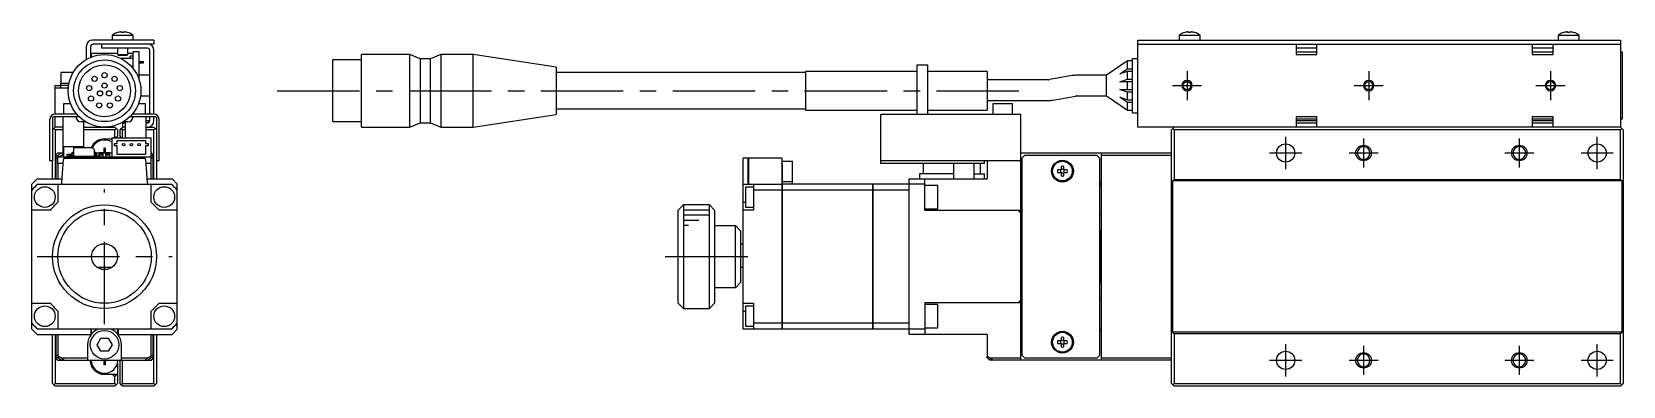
# Model space of a CAD drawing. Extents: x -1 to 643, y -8 to 194.
# Drawn here: x 336.5 to 643, y 68 to 136.4 of the extents above; entities that cross this region are included whole.
import ezdxf

# ---------------------------------------------------------------- set-up
doc = ezdxf.new("R2010")
doc.units = 0
doc.header["$LTSCALE"] = 0.5
doc.linetypes.add('CENTER', pattern=[50.8, 31.75, -6.35, 6.35, -6.35])
for name, color, linetype in [('MSM_CENTER', 1, 'CENTER'), ('MSM_CONTINUOUS', 7, 'CONTINUOUS'), ('MSM_NARROW', 5, 'CONTINUOUS')]:
    doc.layers.add(name, color=color, linetype=linetype)

msp = doc.modelspace()

# ---------------------------------------------------------------- linework, layer by layer
at = {"layer": 'MSM_CENTER'}
for p, q in [((559.000001, 128.800001), (559.000001, 123.200001)), ((594.000001, 128.800001), (594.000001, 123.200001)), ((629.000001, 128.800001), (629.000001, 123.200001)), ((556.200001, 126.000001), (561.800001, 126.000001)), ((591.200001, 126.000001), (596.800001, 126.000001)), ((626.200001, 126.000001), (631.800001, 126.000001)), ((383.750001, 125.000001), (528.750001, 125.000001)), ((578.000001, 109.900001), (578.000001, 116.100001)), ((593.000001, 115.800001), (593.000001, 110.200001)), ((623.000001, 115.800001), (623.000001, 110.200001)), ((638.000001, 109.900001), (638.000001, 116.100001)), ((574.900001, 113.000001), (581.100001, 113.000001)), ((590.200001, 113.000001), (595.800001, 113.000001)), ((620.200001, 113.000001), (625.800001, 113.000001)), ((634.900001, 113.000001), (641.100001, 113.000001)), ((350.500001, 80.000001), (350.500001, 106.000001)), ((337.500001, 93.000001), (363.500001, 93.000001)), ((458.500001, 93.000001), (476.500001, 93.000001)), ((578.000001, 69.900001), (578.000001, 76.100001)), ((593.000001, 75.800001), (593.000001, 70.200001)), ((623.000001, 75.800001), (623.000001, 70.200001)), ((638.000001, 69.900001), (638.000001, 76.100001)), ((574.900001, 73.000001), (581.100001, 73.000001)), ((590.200001, 73.000001), (595.800001, 73.000001)), ((620.200001, 73.000001), (625.800001, 73.000001)), ((634.900001, 73.000001), (641.100001, 73.000001))]:
    msp.add_line(p, q, dxfattribs=at)
at = {"layer": 'MSM_CONTINUOUS'}
for p, q in [((356, 135.698), (352, 135.698)), ((352, 135.698), (352, 134.800001)), ((353.071291, 136.255733), (353.05, 136.255733)), ((353.8, 136.255733), (353.8, 136.387477)), ((354.2, 136.255733), (353.8, 136.255733)), ((354.2, 136.387477), (354.2, 136.255733)), ((354.95, 136.255733), (354.928709, 136.255733)), ((356, 134.800001), (356, 135.698)), ((561.500001, 135.698), (557.500001, 135.698)), ((557.500001, 135.698), (557.500001, 134.800001)), ((558.571292, 136.255733), (558.550001, 136.255733)), ((559.300001, 136.255733), (559.300001, 136.387477)), ((559.700001, 136.255733), (559.300001, 136.255733)), ((559.700001, 136.387477), (559.700001, 136.255733)), ((560.450001, 136.255733), (560.42871, 136.255733)), ((561.500001, 134.800001), (561.500001, 135.698)), ((634.500001, 135.698), (630.500001, 135.698)), ((630.500001, 135.698), (630.500001, 134.800001)), ((631.571292, 136.255733), (631.550001, 136.255733)), ((632.300001, 136.255733), (632.300001, 136.387477)), ((632.700001, 136.255733), (632.300001, 136.255733)), ((632.700001, 136.387477), (632.700001, 136.255733)), ((633.450001, 136.255733), (633.42871, 136.255733)), ((634.500001, 134.800001), (634.500001, 135.698)), ((347, 131.062178), (347, 133.600001)), ((347.8, 133.500001), (347.8, 131.458329)), ((348, 132.250001), (353, 132.250001)), ((348, 131.538349), (348, 132.250001)), ((360, 134.800001), (348.2, 134.800001)), ((360, 134.000001), (348.3, 134.000001)), ((350, 133.200001), (350, 134.000001)), ((358.8, 133.200001), (350, 133.200001)), ((353, 133.199982), (353, 132.000001)), ((353, 132.000001), (355, 132.000001)), ((353, 132.000001), (353.2, 131.800001)), ((354.8, 131.800001), (353.2, 131.800001)), ((354.8, 131.800001), (355, 132.000001)), ((355, 132.000001), (355, 133.199982)), ((355, 132.250001), (356, 132.250001)), ((356, 129.330129), (356, 132.500001)), ((357.2, 132.500001), (356, 132.500001)), ((357.2, 127.027318), (357.2, 132.500001)), ((359.2, 120.500001), (359.2, 132.800001)), ((360, 134.800001), (360, 134.000001)), ((360, 120.500001), (360, 132.800001)), ((400.000001, 118.000001), (400.000001, 132.000001)), ((409.300001, 132.000001), (400.000001, 132.000001)), ((409.300001, 118.000001), (409.300001, 132.000001)), ((411.300001, 131.150001), (409.300001, 132.000001)), ((415.300001, 132.000001), (413.300001, 131.150001)), ((415.300001, 132.000001), (415.300001, 118.000001)), ((421.500001, 132.000001), (415.300001, 132.000001)), ((421.500001, 118.000001), (421.500001, 132.000001)), ((437.500001, 129.570001), (421.500001, 132.000001)), ((549.500001, 134.800001), (642.500001, 134.800001)), ((549.500001, 118.000001), (549.500001, 134.800001)), ((549.500001, 134.000001), (642.500001, 134.000001)), ((580.000001, 134.000001), (580.000001, 132.000001)), ((584.000001, 133.200001), (580.000001, 133.200001)), ((580.000001, 132.500001), (584.000001, 132.500001)), ((580.000001, 132.000001), (584.000001, 132.000001)), ((584.000001, 132.000001), (584.000001, 134.000001)), ((625.500001, 134.000001), (625.500001, 132.000001)), ((629.500001, 133.200001), (625.500001, 133.200001)), ((625.500001, 132.500001), (629.500001, 132.500001)), ((625.500001, 132.000001), (629.500001, 132.000001)), ((629.500001, 132.000001), (629.500001, 134.000001)), ((642.500001, 134.800001), (642.500001, 118.000001)), ((642.500001, 132.500001), (642.800001, 132.500001)), ((642.800001, 132.500001), (642.800001, 119.500001)), ((356, 131.250001), (353.652381, 131.250001)), ((356, 131.705001), (355.45, 131.705001)), ((355.45, 131.250001), (355.45, 131.705001)), ((357.2, 130.625001), (358, 130.625001)), ((357.2, 130.375001), (358, 130.375001)), ((358, 130.375001), (358, 130.625001)), ((394.500001, 119.050001), (394.500001, 130.950001)), ((400.000001, 130.950001), (394.500001, 130.950001)), ((411.300001, 131.150001), (411.300001, 118.850001)), ((413.300001, 131.150001), (411.300001, 131.150001)), ((413.300001, 118.850001), (413.300001, 131.150001)), ((437.500001, 129.570001), (437.500001, 120.430001)), ((485.500001, 128.750001), (485.500001, 121.250001)), ((507.000001, 128.750001), (485.500001, 128.750001)), ((507.000001, 130.000001), (509.000001, 130.000001)), ((507.000001, 120.500001), (507.000001, 130.000001)), ((509.000001, 130.000001), (509.000001, 120.500001)), ((520.500001, 128.750001), (509.000001, 128.750001)), ((520.500001, 128.750001), (520.500001, 121.250001)), ((547.500001, 130.750001), (543.500001, 128.000001)), ((546.045455, 128.250001), (547.500001, 129.250001)), ((547.500001, 128.750001), (546.045455, 128.250001)), ((547.500001, 129.250001), (547.500001, 130.750001)), ((548.500001, 130.750001), (547.500001, 130.750001)), ((547.500001, 129.250001), (548.500001, 129.250001)), ((547.500001, 127.250001), (547.500001, 128.750001)), ((548.500001, 128.750001), (547.500001, 128.750001)), ((548.500001, 120.750001), (548.500001, 131.250001)), ((548.500001, 131.250001), (549.500001, 131.250001)), ((341, 120.500001), (341, 126.000001)), ((341, 126.000001), (342, 126.000001)), ((342, 126.500001), (343.662604, 126.500001)), ((342, 126.500001), (342, 125.500001)), ((343.571798, 126.000003), (342, 126.000003)), ((344.437823, 128.500001), (342.1, 128.500001)), ((342.1, 128.500001), (342.1, 126.500001)), ((359.2, 128.000001), (357.2, 128.000001)), ((485.500001, 128.500001), (437.500001, 128.500001)), ((532.313496, 127.13176), (520.500001, 127.13176)), ((536.894226, 127.92404), (532.487144, 127.146953)), ((543.500001, 128.000001), (537.762467, 128.000001)), ((543.500001, 124.000001), (543.500001, 128.000001)), ((546.045455, 126.750001), (547.500001, 127.250001)), ((548.500001, 126.750001), (546.045455, 126.750001)), ((547.500001, 127.250001), (548.500001, 127.250001)), ((547.500001, 125.250001), (547.500001, 126.750001)), ((343.517881, 125.500001), (341, 125.500001)), ((357.2, 122.500001), (357.2, 122.972684)), ((357.428204, 124.000001), (359.2, 124.000001)), ((520.500001, 123.13176), (532.313496, 123.13176)), ((533.181737, 123.207721), (537.588819, 123.984809)), ((537.762467, 124.000001), (543.500001, 124.000001)), ((543.500001, 124.000001), (547.500001, 121.250001)), ((546.045455, 125.250001), (548.500001, 125.250001)), ((547.500001, 124.750001), (546.045455, 125.250001)), ((546.045455, 123.750001), (547.500001, 123.250001)), ((547.500001, 122.750001), (546.045455, 123.750001)), ((547.500001, 123.250001), (547.500001, 124.750001)), ((548.500001, 124.750001), (547.500001, 124.750001)), ((547.500001, 123.250001), (548.500001, 123.250001)), ((547.500001, 121.250001), (547.500001, 122.750001)), ((548.500001, 122.750001), (547.500001, 122.750001)), ((340.500001, 119.800001), (340.500001, 111.500001)), ((345.601022, 120.000001), (340.700001, 120.000001)), ((341, 118.000001), (341, 120.000001)), ((345.138098, 120.500001), (341.000001, 120.500001)), ((342.500001, 120.000001), (342.500001, 113.000001)), ((343.961653, 122.500001), (342.600001, 122.500001)), ((342.600001, 122.500001), (342.600001, 120.500001)), ((345.000001, 120.669874), (345.000001, 120.500001)), ((360.300001, 120.000001), (355.39898, 120.000001)), ((360.000001, 120.500001), (355.861904, 120.500001)), ((356.000001, 120.500001), (356.000001, 120.669874)), ((358.400001, 122.500001), (357.038349, 122.500001)), ((358.400001, 120.500001), (358.400001, 122.500001)), ((358.500001, 115.900001), (358.500001, 120.000001)), ((359.2, 119.200001), (359.2, 120.000001)), ((360, 119.200001), (360, 120.000001)), ((360.500001, 119.800001), (360.500001, 111.500001)), ((421.500001, 118.000001), (437.500001, 120.430001)), ((437.500001, 121.500001), (485.500001, 121.500001)), ((485.500001, 121.250001), (507.000001, 121.250001)), ((500.000001, 111.000001), (500.000001, 120.500001)), ((500.000001, 120.500001), (527.000001, 120.500001)), ((509.000001, 121.250001), (520.500001, 121.250001)), ((525.400001, 122.500001), (521.600001, 122.500001)), ((521.600001, 122.500001), (521.600001, 120.500001)), ((525.400001, 120.500001), (525.400001, 122.500001)), ((527.000001, 73.000001), (527.000001, 120.500001)), ((547.500001, 121.250001), (548.500001, 121.250001)), ((548.500001, 120.750001), (549.500001, 120.750001)), ((584.000001, 120.000001), (580.000001, 120.000001)), ((580.000001, 120.000001), (580.000001, 118.000001)), ((584.000001, 118.000001), (584.000001, 120.000001)), ((629.500001, 120.000001), (625.500001, 120.000001)), ((625.500001, 120.000001), (625.500001, 118.000001)), ((629.500001, 118.000001), (629.500001, 120.000001)), ((340.000001, 111.500001), (340.000001, 119.500001)), ((340.5, 117.500001), (341, 118.000001)), ((341, 117.500001), (340.75, 117.750001)), ((342.5, 118.000001), (341, 118.000001)), ((341, 117.500001), (341, 108.000001)), ((342.500001, 117.500001), (341, 117.500001)), ((346.89445, 119.000001), (346.000001, 119.000001)), ((346.500001, 114.080001), (346.500001, 119.000001)), ((346.500001, 118.000001), (352.5, 118.000001)), ((352.5, 117.500001), (346.500001, 117.500001)), ((352.5, 118.000001), (353, 117.500001)), ((352.75, 117.750001), (352.5, 117.500001)), ((352.5, 116.200001), (352.5, 117.500001)), ((353, 117.500001), (353, 116.261439)), ((353.5, 117.500001), (353.7, 117.700001)), ((353.5, 116.261439), (353.5, 117.500001)), ((353.7, 117.700001), (354, 118.000001)), ((353.7, 117.700001), (353.9, 117.500001)), ((353.9, 117.500001), (353.9, 115.900001)), ((354.500001, 117.500001), (353.9, 117.500001)), ((354, 118.000001), (354, 118.800001)), ((354, 118.800001), (354.500001, 118.800001)), ((354.500001, 118.000001), (354, 118.000001)), ((355.000001, 119.000001), (354.105552, 119.000001)), ((354.500001, 119.000001), (354.500001, 115.900001)), ((358.500001, 119.300001), (359, 119.300001)), ((358.8, 118.800001), (358.500001, 118.800001)), ((358.500001, 118.000001), (360, 118.000001)), ((360, 117.500001), (358.500001, 117.500001)), ((359, 118.853591), (359, 119.300001)), ((360, 118.000001), (360.25, 117.750001)), ((360.25, 117.750001), (360, 117.500001)), ((360, 108.000001), (360, 117.500001)), ((360.25, 117.750001), (360.5, 117.500001)), ((361.000001, 111.500001), (361.000001, 119.500001)), ((394.500001, 119.050001), (400.000001, 119.050001)), ((400.000001, 118.000001), (409.300001, 118.000001)), ((409.300001, 118.000001), (411.300001, 118.850001)), ((411.300001, 118.850001), (413.300001, 118.850001)), ((413.300001, 118.850001), (415.300001, 118.000001)), ((415.300001, 118.000001), (421.500001, 118.000001)), ((642.500001, 118.000001), (549.500001, 118.000001)), ((556.250001, 117.750001), (556.000001, 117.500001)), ((556.000001, 68.500001), (556.000001, 117.500001)), ((556.500001, 118.000001), (556.250001, 117.750001)), ((556.250001, 117.750001), (556.500001, 117.500001)), ((642.500001, 117.500001), (556.500001, 117.500001)), ((556.500001, 117.500001), (556.500001, 107.900001)), ((584.000001, 119.500001), (580.000001, 119.500001)), ((580.000001, 119.300001), (584.000001, 119.300001)), ((580.000001, 118.800001), (584.000001, 118.800001)), ((629.500001, 119.500001), (625.500001, 119.500001)), ((625.500001, 119.300001), (629.500001, 119.300001)), ((625.500001, 118.800001), (629.500001, 118.800001)), ((642.800001, 119.500001), (642.500001, 119.500001)), ((642.750001, 117.750001), (642.500001, 118.000001)), ((642.500001, 117.500001), (642.750001, 117.750001)), ((642.500001, 107.900001), (642.500001, 117.500001)), ((643.000001, 117.500001), (642.750001, 117.750001)), ((643.000001, 117.500001), (643.000001, 68.500001)), ((346.399999, 114.200001), (342.599999, 114.200001)), ((342.599999, 114.200001), (342.599999, 112.200001)), ((344.597499, 112.400001), (344.597499, 113.980001)), ((344.697499, 114.080001), (348.076078, 114.080001)), ((346.399999, 114.080001), (346.399999, 114.200001)), ((348.146788, 114.050712), (348.46821, 113.72929)), ((348.497499, 113.65858), (348.497499, 112.400001)), ((350.645, 113.900001), (350.355, 113.900001)), ((350.355, 113.900001), (350.355, 113.105001)), ((350.5, 115.700001), (351.924999, 115.700001)), ((350.645, 113.900001), (350.645, 113.105001)), ((351.924999, 115.900001), (359.424999, 115.900001)), ((351.924999, 115.900001), (351.924999, 112.200001)), ((352.5, 116.200001), (352.2, 115.900001)), ((352.424999, 114.350001), (352.424999, 114.850001)), ((352.424999, 114.850001), (352.924999, 114.850001)), ((352.924999, 114.350001), (352.424999, 114.350001)), ((352.712132, 115.900001), (352.5, 116.200001)), ((352.924999, 115.400001), (358.424999, 115.400001)), ((352.924999, 114.850001), (352.924999, 115.400001)), ((352.924999, 112.700001), (352.924999, 114.350001)), ((353.703939, 115.900001), (353.5, 116.261439)), ((358.424999, 115.400001), (358.424999, 114.850001)), ((358.424999, 114.850001), (358.924999, 114.850001)), ((358.924999, 114.350001), (358.424999, 114.350001)), ((358.424999, 114.350001), (358.424999, 112.700001)), ((358.924999, 114.850001), (358.924999, 114.350001)), ((359.424999, 115.900001), (359.424999, 112.200001)), ((340.500001, 111.500001), (340.000001, 111.500001)), ((340.5, 108.000001), (340.5, 111.500001)), ((341.5, 113.000001), (341, 112.500001)), ((341.2, 108.000001), (341.2, 112.500001)), ((341.2, 112.500001), (341.599999, 112.500001)), ((341.499999, 112.000001), (341.2, 112.000001)), ((359.499999, 112.200001), (341.499999, 112.200001)), ((341.499999, 111.000001), (341.499999, 112.200001)), ((342.529708, 111.000001), (341.499999, 111.000001)), ((341.5, 113.000001), (342.599999, 113.000001)), ((341.599999, 112.500001), (342.099999, 113.000001)), ((341.599999, 112.200001), (341.599999, 112.500001)), ((341.599999, 108.000001), (341.599999, 111.000001)), ((342.212371, 112.500001), (341.612371, 112.200001)), ((342, 112.900002), (342, 113.000001)), ((342.599999, 112.887629), (342.212371, 112.500001)), ((342.599999, 112.500001), (342.212371, 112.500001)), ((342.270979, 107.300001), (342.58012, 111.720928)), ((342.499999, 111.000001), (342.499999, 110.575139)), ((342.87939, 112.000001), (358.120612, 112.000001)), ((343.324999, 112.200001), (343.324999, 112.750001)), ((343.324999, 112.750001), (344.157499, 112.750001)), ((343.547499, 112.200001), (343.547499, 112.430001)), ((344.057499, 112.430001), (343.547499, 112.430001)), ((343.797499, 112.200001), (343.797499, 112.430001)), ((343.863894, 112.200001), (343.863894, 112.430001)), ((344.157499, 112.530001), (344.157499, 112.860001)), ((344.277499, 112.200001), (344.277499, 112.284034)), ((344.387499, 112.860001), (344.387499, 112.530001)), ((344.387499, 112.750001), (344.597499, 112.750001)), ((344.597499, 113.190001), (344.487499, 113.190001)), ((344.597499, 112.960001), (344.487499, 112.960001)), ((348.397499, 112.300001), (344.697499, 112.300001)), ((346.277499, 112.200001), (346.277499, 112.300001)), ((346.399999, 112.200001), (346.399999, 112.300001)), ((347.25, 112.200001), (347.25, 112.300001)), ((347.812499, 112.200001), (347.812499, 112.300001)), ((348.607499, 113.190001), (348.497499, 113.190001)), ((348.607499, 112.960001), (348.497499, 112.960001)), ((348.497499, 112.750001), (348.707499, 112.750001)), ((348.497499, 112.625001), (348.707499, 112.625001)), ((348.707499, 112.860001), (348.707499, 112.530001)), ((348.90633, 113.000001), (349.499999, 113.000001)), ((348.937499, 112.530001), (348.937499, 112.860001)), ((348.937499, 112.750001), (348.999999, 112.750001)), ((348.937499, 112.625001), (348.999999, 112.625001)), ((348.999999, 112.437299), (348.999999, 113.000001)), ((348.999999, 112.200001), (348.999999, 112.202139)), ((349.037499, 112.430001), (349.547499, 112.430001)), ((349.231104, 112.430001), (349.231104, 112.200001)), ((349.297499, 112.430001), (349.297499, 112.200001)), ((349.499999, 112.430001), (349.499999, 113.000001)), ((349.499999, 112.750001), (350.249999, 112.750001)), ((349.499999, 112.625001), (350.249999, 112.625001)), ((349.5, 113.000001), (349.5, 113.045001)), ((350.295, 113.045001), (349.5, 113.045001)), ((349.5, 113.000001), (351.924999, 113.000001)), ((349.547499, 112.430001), (349.547499, 112.200001)), ((350.029993, 113.045001), (350.035052, 113.000017)), ((350.249999, 112.200001), (350.249999, 113.000001)), ((350.645, 113.370008), (350.355, 113.370008)), ((351.5, 113.045001), (350.705, 113.045001)), ((350.749999, 112.200001), (350.749999, 113.000001)), ((350.749999, 112.750001), (351.499999, 112.750001)), ((350.749999, 112.625001), (351.499999, 112.625001)), ((350.970007, 113.045001), (350.964948, 113.000017)), ((351.499999, 112.200001), (351.499999, 113.000001)), ((351.5, 113.000001), (351.5, 113.045001)), ((358.424999, 112.700001), (352.924999, 112.700001)), ((358.419882, 111.720928), (358.729023, 107.300001)), ((359.499999, 111.000001), (358.470294, 111.000001)), ((358.499999, 110.575196), (358.499999, 111.000001)), ((359.400001, 111.000001), (359.400001, 108.000001)), ((359.5, 113.000001), (359.424999, 113.000001)), ((359.424999, 112.500001), (359.8, 112.500001)), ((359.499999, 111.000001), (359.499999, 112.200001)), ((359.8, 112.000001), (359.499999, 112.000001)), ((360, 112.500001), (359.5, 113.000001)), ((359.8, 112.500001), (359.8, 108.000001)), ((360.5, 111.500001), (360.5, 108.000001)), ((361.000001, 111.500001), (360.500001, 111.500001)), ((473.500001, 79.000001), (473.500001, 112.000001)), ((474.500001, 112.000001), (473.500001, 112.000001)), ((474.500001, 107.000001), (474.500001, 112.000001)), ((474.500001, 111.990001), (474.510001, 111.990001)), ((474.510001, 112.000001), (474.510001, 107.000001)), ((481.000001, 112.000001), (474.510001, 112.000001)), ((481.000001, 79.000001), (481.000001, 112.000001)), ((481.000001, 111.400001), (483.000001, 111.400001)), ((481.000001, 111.000001), (481.010001, 111.000001)), ((481.010001, 111.000001), (481.010001, 79.000001)), ((483.000001, 107.000001), (483.000001, 111.400001)), ((527.000001, 111.500001), (500.000001, 111.500001)), ((520.000001, 111.000001), (500.000001, 111.000001)), ((508.250001, 109.000001), (508.250001, 111.000001)), ((514.000001, 111.000001), (514.000001, 108.000001)), ((518.000001, 108.000001), (518.000001, 111.000001)), ((519.250001, 109.000001), (519.250001, 111.000001)), ((520.000001, 111.000001), (520.000001, 111.500001)), ((520.499999, 111.500001), (520.499999, 108.000001)), ((527.000001, 113.000001), (556.000001, 113.000001)), ((527.700001, 112.500001), (527.200001, 112.000001)), ((527.200001, 112.000001), (527.200001, 74.000001)), ((541.700001, 112.500001), (527.700001, 112.500001)), ((534.760001, 110.419186), (534.760001, 109.740001)), ((535.240001, 109.740001), (535.240001, 110.419186)), ((542.200001, 112.000001), (541.700001, 112.500001)), ((542.200001, 74.000001), (542.200001, 112.000001)), ((542.500001, 73.000001), (542.500001, 113.000001)), ((556.000001, 112.500001), (542.500001, 112.500001)), ((337.500001, 108.000001), (336.500001, 107.000001)), ((337.500001, 108.000001), (342.319928, 108.000001)), ((342.250001, 107.000001), (342.270979, 107.300001)), ((358.680074, 108.000001), (363.500001, 108.000001)), ((358.729023, 107.300001), (358.750001, 107.000001)), ((364.500001, 107.000001), (363.500001, 108.000001)), ((481.010001, 107.500001), (483.000001, 107.500001)), ((505.500001, 108.000001), (520.499999, 108.000001)), ((505.500001, 78.000001), (505.500001, 108.000001)), ((507.500001, 109.000001), (507.500001, 108.000001)), ((514.000001, 109.000001), (507.500001, 109.000001)), ((508.500001, 101.900001), (508.500001, 108.000001)), ((518.000001, 109.000001), (520.000001, 109.000001)), ((520.000001, 108.000001), (520.000001, 109.000001)), ((534.760001, 109.740001), (534.080816, 109.740001)), ((534.080816, 109.260001), (534.760001, 109.260001)), ((534.760001, 109.260001), (534.760001, 108.580817)), ((535.919185, 109.740001), (535.240001, 109.740001)), ((535.240001, 108.580817), (535.240001, 109.260001)), ((535.240001, 109.260001), (535.919185, 109.260001)), ((556.200001, 107.600001), (556.500001, 107.900001)), ((556.200001, 107.600001), (556.200001, 78.400001)), ((642.800001, 107.600001), (556.200001, 107.600001)), ((556.500001, 107.900001), (642.500001, 107.900001)), ((642.500001, 107.900001), (642.800001, 107.600001)), ((642.800001, 78.400001), (642.800001, 107.600001)), ((336.500001, 79.000001), (336.500001, 107.000001)), ((337.654768, 107.000001), (363.345234, 107.000001)), ((341.500001, 107.000001), (341.500001, 103.500001)), ((359.500001, 103.500001), (359.500001, 107.000001)), ((364.500001, 79.000001), (364.500001, 107.000001)), ((473.500001, 107.000001), (481.000001, 107.000001)), ((474.000001, 106.500001), (475.500001, 106.500001)), ((474.000001, 102.500001), (474.000001, 106.500001)), ((475.500001, 107.000001), (475.500001, 102.000001)), ((481.000001, 105.845234), (475.500001, 105.845234)), ((481.000001, 106.990001), (481.010001, 106.990001)), ((481.000001, 105.841341), (481.010001, 105.841341)), ((498.500001, 107.000001), (481.010001, 107.000001)), ((498.500001, 105.845234), (481.010001, 105.845234)), ((498.500001, 79.000001), (498.500001, 107.000001)), ((498.500001, 106.990001), (498.510001, 106.990001)), ((498.500001, 105.841341), (498.510001, 105.841341)), ((498.510001, 107.000001), (498.510001, 79.000001)), ((508.500001, 107.000001), (498.510001, 107.000001)), ((505.500001, 105.845234), (498.510001, 105.845234)), ((511.000001, 106.750001), (508.500001, 106.750001)), ((511.000001, 102.250001), (511.000001, 106.750001)), ((527.200001, 107.250001), (527.000001, 107.250001)), ((542.500001, 107.250001), (542.200001, 107.250001)), ((542.500001, 106.750001), (542.200001, 106.750001)), ((340.000001, 102.000001), (336.500001, 102.000001)), ((364.500001, 102.000001), (361.000001, 102.000001)), ((462.000001, 103.000001), (461.000001, 102.000001)), ((461.000001, 84.000001), (461.000001, 102.000001)), ((462.000001, 103.000001), (462.000001, 83.000001)), ((467.000001, 103.000001), (462.000001, 103.000001)), ((467.000001, 83.000001), (467.000001, 103.000001)), ((468.000001, 102.000001), (467.000001, 103.000001)), ((468.000001, 102.000001), (468.000001, 84.000001)), ((473.500001, 103.500001), (474.000001, 103.500001)), ((475.500001, 102.000001), (473.500001, 102.000001)), ((475.500001, 102.500001), (474.000001, 102.500001)), ((508.500001, 102.250001), (511.000001, 102.250001)), ((527.000001, 101.900001), (508.500001, 101.900001)), ((526.500001, 101.900001), (527.000001, 101.400001)), ((527.200001, 103.000001), (527.000001, 103.000001)), ((527.200001, 102.000001), (527.000001, 102.000001)), ((542.200001, 101.250001), (542.500001, 101.250001)), ((468.000001, 99.000001), (472.000001, 99.000001)), ((472.000001, 87.000001), (472.000001, 99.000001)), ((473.000001, 98.000001), (472.000001, 99.000001)), ((527.200001, 100.500001), (527.000001, 100.500001)), ((473.000001, 98.000001), (473.000001, 88.000001)), ((473.000001, 95.500001), (473.500001, 95.500001)), ((542.300001, 98.000001), (542.200001, 98.000001)), ((542.300001, 88.000001), (542.300001, 98.000001)), ((542.500001, 97.800001), (542.300001, 98.000001)), ((349.000001, 91.000001), (352.000001, 91.000001)), ((473.000001, 91.000001), (473.500001, 91.000001)), ((472.000001, 87.000001), (468.000001, 87.000001)), ((472.000001, 87.000001), (473.000001, 88.000001)), ((542.200001, 88.000001), (542.300001, 88.000001)), ((542.300001, 88.000001), (542.500001, 88.200001)), ((336.500001, 84.000001), (340.000001, 84.000001)), ((361.000001, 84.000001), (364.500001, 84.000001)), ((461.000001, 84.000001), (462.000001, 83.000001)), ((462.000001, 83.000001), (467.000001, 83.000001)), ((467.000001, 83.000001), (468.000001, 84.000001)), ((473.500001, 84.000001), (475.500001, 84.000001)), ((474.000001, 83.500001), (475.500001, 83.500001)), ((474.000001, 79.500001), (474.000001, 83.500001)), ((475.500001, 84.000001), (475.500001, 79.000001)), ((527.000001, 84.100001), (508.500001, 84.100001)), ((508.500001, 84.100001), (508.500001, 78.000001)), ((511.000001, 83.750001), (508.500001, 83.750001)), ((511.000001, 79.250001), (511.000001, 83.750001)), ((527.000001, 84.600001), (526.500001, 84.100001)), ((527.000001, 85.500001), (527.200001, 85.500001)), ((527.200001, 84.000001), (527.000001, 84.000001)), ((527.000001, 83.000001), (527.200001, 83.000001)), ((542.500001, 84.750001), (542.200001, 84.750001)), ((341.500001, 82.500001), (341.500001, 79.000001)), ((359.500001, 79.000001), (359.500001, 82.500001)), ((473.500001, 82.500001), (474.000001, 82.500001)), ((481.000001, 80.154769), (475.500001, 80.154769)), ((481.000001, 80.158662), (481.010001, 80.158662)), ((498.500001, 80.154769), (481.010001, 80.154769)), ((498.500001, 80.158662), (498.510001, 80.158662)), ((505.500001, 80.154769), (498.510001, 80.154769)), ((336.500001, 79.000001), (337.500001, 78.000001)), ((337.500001, 78.000001), (347.900001, 78.000001)), ((363.345234, 79.000001), (337.654768, 79.000001)), ((340.5, 68.500001), (340.5, 78.000001)), ((341, 78.000001), (341, 68.500001)), ((341.2, 73.500001), (341.2, 78.000001)), ((341.599999, 73.500001), (341.599999, 78.000001)), ((347.900001, 78.000001), (347.900001, 79.000001)), ((348.010523, 78.089258), (348.010523, 79.000001)), ((349.056624, 76.000001), (349.778312, 77.250001)), ((349.778312, 77.250001), (351.221688, 77.250001)), ((351.221688, 77.250001), (351.943376, 76.000001)), ((352.989479, 79.000001), (352.989479, 78.089261)), ((353.100001, 79.000001), (353.100001, 78.000001)), ((353.100001, 78.000001), (363.500001, 78.000001)), ((359.400001, 78.000001), (359.400001, 73.500001)), ((359.8, 78.000001), (359.8, 73.500001)), ((360, 68.500001), (360, 78.000001)), ((360.5, 78.000001), (360.5, 68.500001)), ((363.500001, 78.000001), (364.500001, 79.000001)), ((481.000001, 79.000001), (473.500001, 79.000001)), ((475.500001, 79.500001), (474.000001, 79.500001)), ((481.000001, 79.010001), (481.010001, 79.010001)), ((498.500001, 79.000001), (481.010001, 79.000001)), ((498.500001, 79.010001), (498.510001, 79.010001)), ((508.500001, 79.000001), (498.510001, 79.000001)), ((520.499999, 78.000001), (505.500001, 78.000001)), ((508.500001, 79.250001), (511.000001, 79.250001)), ((520.499999, 78.000001), (520.499999, 73.806188)), ((527.000001, 78.750001), (527.200001, 78.750001)), ((534.760001, 76.740001), (534.080816, 76.740001)), ((534.760001, 77.419186), (534.760001, 76.740001)), ((535.240001, 76.740001), (535.240001, 77.419186)), ((535.919185, 76.740001), (535.240001, 76.740001)), ((542.200001, 79.250001), (542.500001, 79.250001)), ((542.200001, 78.750001), (542.500001, 78.750001)), ((556.500001, 78.100001), (556.200001, 78.400001)), ((642.800001, 78.400001), (556.200001, 78.400001)), ((556.500001, 78.100001), (556.500001, 68.500001)), ((642.500001, 78.100001), (556.500001, 78.100001)), ((642.800001, 78.400001), (642.500001, 78.100001)), ((642.500001, 68.500001), (642.500001, 78.100001)), ((341.2, 74.000001), (341.599999, 74.000001)), ((341.599999, 73.806187), (342.212371, 73.500001)), ((347.250002, 76.000001), (347.250002, 73.000001)), ((349.778312, 74.750001), (349.056624, 76.000001)), ((351.221688, 74.750001), (349.778312, 74.750001)), ((351.943376, 76.000001), (351.221688, 74.750001)), ((353.750002, 73.000001), (353.750002, 76.000001)), ((358.787629, 73.500001), (359.400001, 73.806188)), ((359.400001, 74.000001), (359.8, 74.000001)), ((520.499999, 73.806188), (521.112373, 73.500001)), ((520.500001, 73.500001), (520.499999, 73.806188)), ((527.200001, 74.000001), (527.700001, 73.500001)), ((534.080816, 76.260001), (534.760001, 76.260001)), ((534.760001, 76.260001), (534.760001, 75.580817)), ((535.240001, 75.580817), (535.240001, 76.260001)), ((535.240001, 76.260001), (535.919185, 76.260001)), ((541.700001, 73.500001), (542.200001, 74.000001)), ((341, 73.500001), (341.5, 73.000001)), ((341.599999, 73.500001), (341.2, 73.500001)), ((341.5, 73.000001), (359.5, 73.000001)), ((342.099999, 73.000001), (341.599999, 73.500001)), ((342, 73.000001), (342, 73.1)), ((342.212371, 73.500001), (342.712371, 73.000001)), ((342.212371, 73.500001), (347.250002, 73.500001)), ((349.5, 72.955001), (349.5, 73.000001)), ((350.295, 72.955001), (349.5, 72.955001)), ((350.035053, 72.999991), (350.029993, 72.955001)), ((350.355, 72.895001), (350.355, 72.100001)), ((350.355, 72.629994), (350.645, 72.629994)), ((350.645, 72.100001), (350.355, 72.100001)), ((350.645, 72.895001), (350.645, 72.100001)), ((351.5, 72.955001), (350.705, 72.955001)), ((350.964947, 72.999991), (350.970007, 72.955001)), ((351.5, 72.955001), (351.5, 73.000001)), ((353, 72.385858), (353, 68.500001)), ((353.5, 68.500001), (353.5, 73.000001)), ((353.750002, 73.500001), (358.787629, 73.500001)), ((353.9, 73.000001), (353.9, 68.500001)), ((358.287629, 73.000001), (358.787629, 73.500001)), ((359.400001, 73.500001), (358.900001, 73.000001)), ((359, 73.000001), (359, 73.1)), ((359.8, 73.500001), (359.400001, 73.500001)), ((359.5, 73.000001), (360, 73.500001)), ((521.000001, 73.000001), (520.500001, 73.500001)), ((556.000001, 73.000001), (521.000001, 73.000001)), ((521.112373, 73.500001), (527.000001, 73.500001)), ((521.112373, 73.500001), (521.612373, 73.000001)), ((527.700001, 73.500001), (541.700001, 73.500001)), ((542.500001, 73.500001), (556.000001, 73.500001)), ((341, 68.000001), (340.5, 68.500001)), ((340.75, 68.250001), (341, 68.500001)), ((341, 68.500001), (352.5, 68.500001)), ((352.5, 68.000001), (341, 68.000001)), ((350.5, 70.300001), (353, 70.300001)), ((352, 70.300001), (352.5, 69.800001)), ((352.5, 69.800001), (352.853553, 70.300001)), ((352.5, 68.500001), (352.5, 69.800001)), ((352.5, 68.500001), (352.75, 68.250001)), ((353, 68.500001), (352.5, 68.000001)), ((353.7, 68.300001), (353.5, 68.500001)), ((353.9, 68.500001), (353.7, 68.300001)), ((354, 68.000001), (353.7, 68.300001)), ((353.9, 68.500001), (360, 68.500001)), ((360, 68.000001), (354, 68.000001)), ((360, 68.500001), (360.25, 68.250001)), ((360.25, 68.250001), (360, 68.000001)), ((360.5, 68.500001), (360.25, 68.250001)), ((556.000001, 68.500001), (556.250001, 68.250001)), ((556.500001, 68.500001), (556.250001, 68.250001)), ((556.250001, 68.250001), (556.500001, 68.000001)), ((556.500001, 68.500001), (642.500001, 68.500001)), ((642.500001, 68.000001), (556.500001, 68.000001)), ((642.750001, 68.250001), (642.500001, 68.500001)), ((642.500001, 68.000001), (642.750001, 68.250001)), ((642.750001, 68.250001), (643.000001, 68.500001))]:
    msp.add_line(p, q, dxfattribs=at)
for centre, radius in [((350.500001, 125.000001), 7), ((350.500001, 125.000001), 5.95), ((350.500001, 125.000001), 5), ((347.545578, 125.520946), 0.5), ((348.571638, 127.298134), 0.5), ((350.500001, 128.000001), 0.5), ((350.500001, 126.000001), 0.5), ((352.428364, 127.298134), 0.5), ((353.454424, 125.520946), 0.5), ((559.000001, 126.000001), 0.7835), ((594.000001, 126.000001), 0.7835), ((629.000001, 126.000001), 0.7835), ((347.901925, 123.500001), 0.5), ((349.473941, 122.180923), 0.5), ((349.633976, 124.500001), 0.5), ((351.366026, 124.500001), 0.5), ((351.526061, 122.180923), 0.5), ((353.098077, 123.500001), 0.5), ((354.174999, 114.600001), 0.25), ((355.674999, 114.600001), 0.25), ((357.174999, 114.600001), 0.25), ((578.000001, 113.000001), 1.75), ((638.000001, 113.000001), 1.75), ((535.000001, 109.500001), 2.1), ((535.000001, 109.500001), 1.9), ((339.000001, 104.500001), 2), ((362.000001, 104.500001), 2), ((350.500001, 93.000001), 10), ((350.500001, 93.000001), 9), ((350.500001, 93.000001), 2.5), ((339.000001, 81.500001), 2), ((362.000001, 81.500001), 2), ((350.5, 76.000001), 2.75), ((535.000001, 76.500001), 2.1), ((535.000001, 76.500001), 1.9), ((578.000001, 73.000001), 1.75), ((638.000001, 73.000001), 1.75)]:
    msp.add_circle(centre, radius, dxfattribs=at)
at = {"layer": 'MSM_CONTINUOUS', "extrusion": (0, 0, -1)}
for centre in [(-593.000001, 113.000001), (-623.000001, 113.000001), (-593.000001, 73.000001), (-623.000001, 73.000001)]:
    msp.add_circle(centre, 1.2295, dxfattribs=at)
at = {"layer": 'MSM_CONTINUOUS'}
for centre, radius, start, end in [((354, 133.200001), 3.2, 107.270005, 128.682187), ((354, 133.200001), 3.193744, 93.59035, 106.905258), ((354, 133.200001), 3.193744, 73.094742, 86.40965), ((354, 133.200001), 3.2, 51.317813, 72.729995), ((559.500001, 133.200001), 3.2, 107.270005, 128.682187), ((559.500001, 133.200001), 3.193744, 93.59035, 106.905258), ((559.500001, 133.200001), 3.193744, 73.094742, 86.40965), ((559.500001, 133.200001), 3.2, 51.317813, 72.729995), ((632.500001, 133.200001), 3.2, 107.270005, 128.682187), ((632.500001, 133.200001), 3.193744, 93.59035, 106.905258), ((632.500001, 133.200001), 3.193744, 73.094742, 86.40965), ((632.500001, 133.200001), 3.2, 51.317813, 72.729995), ((348.2, 133.600001), 1.2, 90, 180), ((348.3, 133.500001), 0.5, 90, 180), ((358.8, 132.800001), 1.2, 0, 90), ((358.8, 132.800001), 0.4, 0, 90), ((346.000001, 129.000001), 1, 125.73174, 151.001182), ((355.000001, 129.000001), 1, 28.998818, 54.26826), ((532.313496, 128.13176), 1, 270, 280), ((537.762467, 123.000001), 5, 90, 100), ((532.313496, 128.13176), 5, 270, 280), ((537.762467, 123.000001), 1, 90, 100), ((341.000001, 119.500001), 1, 90, 180), ((340.700001, 119.800001), 0.2, 90, 180), ((346.000001, 120.000001), 1, 180, 270), ((355.000001, 120.000001), 1, 270, 0), ((360.000001, 119.500001), 1, 0, 90), ((360.300001, 119.800001), 0.2, 0, 90), ((358.8, 119.200001), 1.2, 270, 0), ((358.8, 119.200001), 0.4, 270, 0), ((344.697499, 113.980001), 0.1, 90, 180), ((350.5, 112.900001), 2.8, 90, 155.075188), ((348.076078, 113.980001), 0.1, 45, 90), ((350.5, 112.900001), 2.6, 56.764845, 154.08903489), ((348.397499, 113.65858), 0.1, 0, 45), ((353.75, 115.600001), 1, 138.590378, 162.542397), ((342.87939, 111.700001), 0.3, 90, 176), ((344.057499, 112.530001), 0.33, 270, 0), ((344.057499, 112.530001), 0.1, 270, 0), ((344.487499, 112.860001), 0.33, 90, 180), ((344.487499, 112.860001), 0.1, 90, 180), ((344.697499, 112.400001), 0.1, 180, 270), ((348.397499, 112.400001), 0.1, 270, 0), ((348.607499, 112.860001), 0.33, 0, 90), ((348.607499, 112.860001), 0.1, 0, 90), ((349.037499, 112.530001), 0.33, 180, 270), ((349.037499, 112.530001), 0.1, 180, 270), ((350.295, 113.105001), 0.06, 270, 0), ((350.705, 113.105001), 0.06, 180, 270), ((358.120612, 111.700001), 0.3, 4, 90), ((535.000001, 109.500001), 0.95, 75.36671, 104.63329), ((535.000001, 109.500001), 0.95, 165.36671, 194.63329), ((535.000001, 109.500001), 0.364721, 138.849633, 221.150367), ((535.000001, 109.500001), 0.364721, 48.849633, 131.150367), ((535.000001, 109.500001), 0.364721, 228.849633, 311.150367), ((535.000001, 109.500001), 0.95, 255.36671, 284.63329), ((535.000001, 109.500001), 0.364721, 318.849633, 41.150367), ((535.000001, 109.500001), 0.95, 345.36671, 14.63329), ((350.500001, 93.000001), 19, 132.536898, 137.463102), ((350.500001, 93.000001), 19, 42.536898, 47.463102), ((327.335923, 116.16408), 19, 311.799844, 318.200156), ((373.664079, 116.16408), 19, 221.799844, 228.200156), ((327.335923, 69.835923), 19, 41.799844, 48.200156), ((373.664079, 69.835923), 19, 131.799844, 138.200156), ((350.500001, 93.000001), 19, 222.536898, 227.463102), ((350.500001, 93.000001), 19, 312.536898, 317.463102), ((350.500002, 76.000001), 3.25, 139.995459, 180), ((350.500177, 75.999763), 3.250287, 112.605695, 139.994227), ((350.499858, 75.999806), 3.250236, 40.005608, 67.386449), ((350.500002, 76.000001), 3.25, 0, 40.004596), ((535.000001, 76.500001), 0.95, 165.36671, 194.63329), ((535.000001, 76.500001), 0.364721, 138.849633, 221.150367), ((535.000001, 76.500001), 0.95, 75.36671, 104.63329), ((535.000001, 76.500001), 0.364721, 48.849633, 131.150367), ((535.000001, 76.500001), 0.364721, 318.849633, 41.150367), ((535.000001, 76.500001), 0.95, 345.36671, 14.63329), ((535.000001, 76.500001), 0.364721, 228.849633, 311.150367), ((535.000001, 76.500001), 0.95, 255.36671, 284.63329), ((350.5, 73.100001), 2.8, 182.046713, 270), ((350.5, 73.100001), 2.6, 182.204228, 357.795772), ((350.295, 72.895001), 0.06, 0, 90), ((350.705, 72.895001), 0.06, 90, 180)]:
    msp.add_arc(centre, radius, start, end, dxfattribs=at)
at = {"layer": 'MSM_NARROW'}
for p, q in [((467.000001, 102.000001), (462.000001, 102.000001)), ((467.000001, 101.000001), (462.000001, 101.000001)), ((465.000001, 100.000001), (462.000001, 100.000001)), ((463.000001, 99.000001), (462.000001, 99.000001))]:
    msp.add_line(p, q, dxfattribs=at)
at = {"layer": 'MSM_NARROW', "extrusion": (0, 0, -1)}
for centre in [(-559.000001, 126.000001), (-594.000001, 126.000001), (-629.000001, 126.000001)]:
    msp.add_circle(centre, 1, dxfattribs=at)
at = {"layer": 'MSM_NARROW'}
for centre in [(593.000001, 113.000001), (623.000001, 113.000001), (593.000001, 73.000001), (623.000001, 73.000001)]:
    msp.add_circle(centre, 1.5, dxfattribs=at)

doc.saveas('drawing.dxf')
